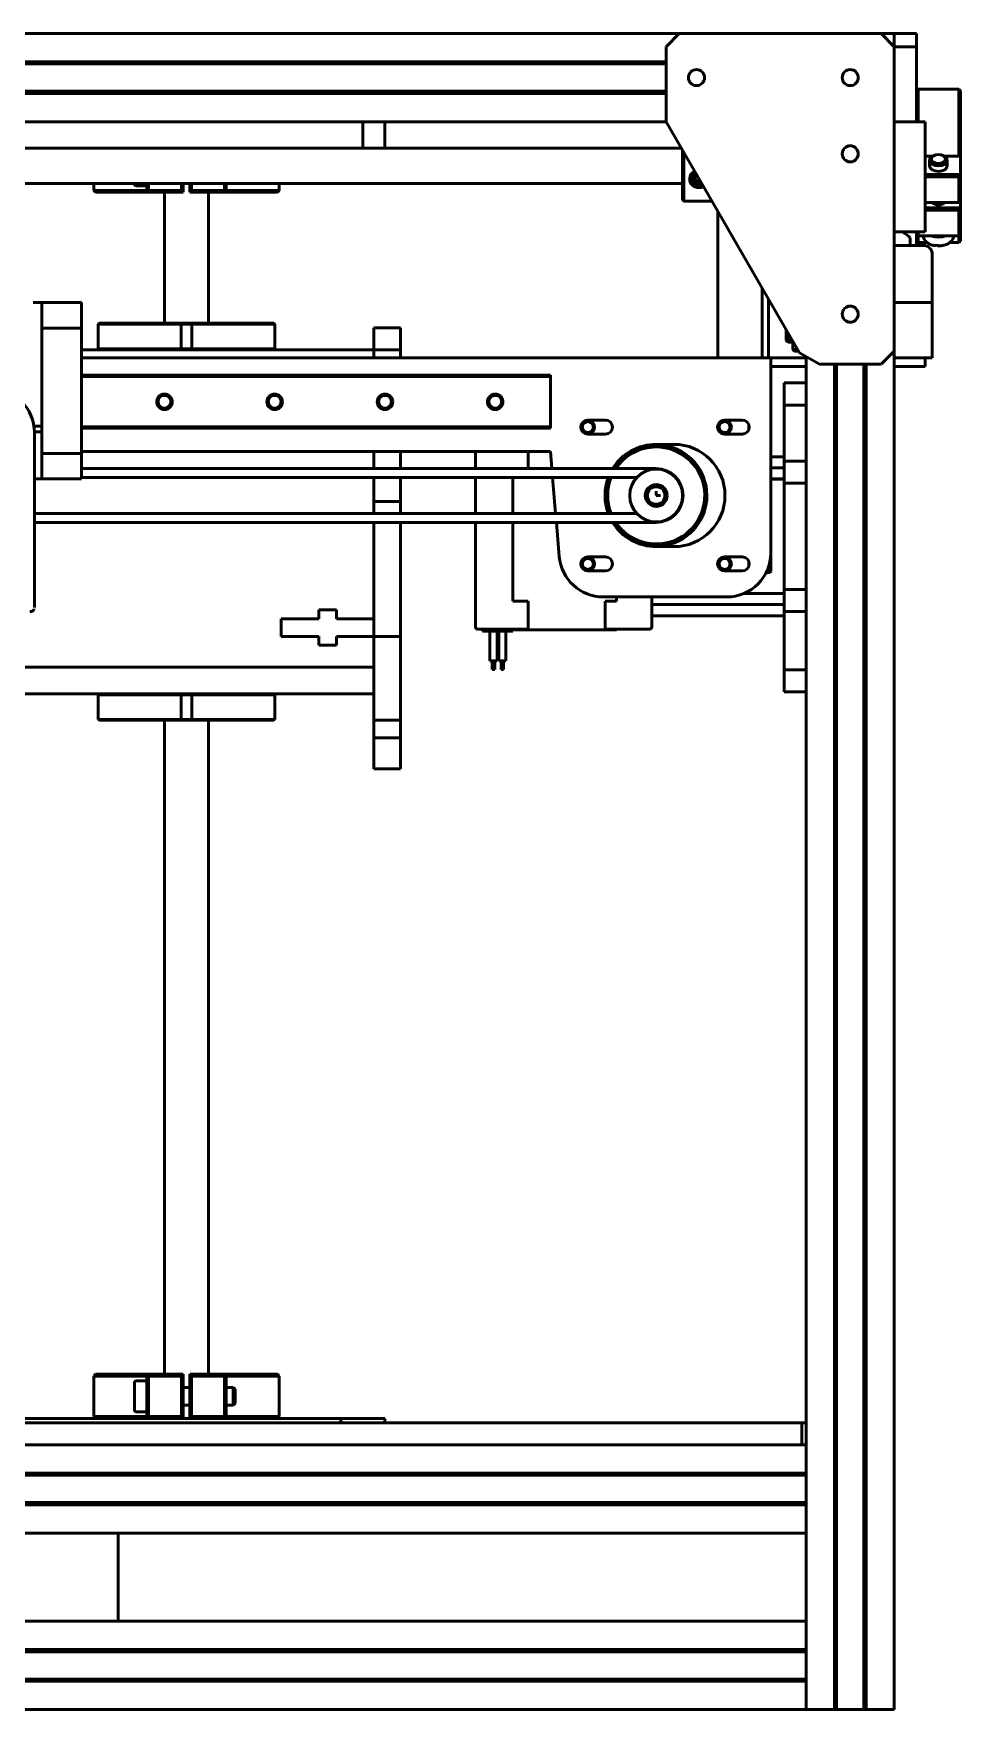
# Model space of a CAD drawing. Header units: millimetres. Extents: x -1615 to 4166, y 5 to 3174.
# Drawn here: x -270 to -129.9, y 2323.9 to 2577.2 of the extents above; entities that cross this region are included whole.
import ezdxf

# ---------------------------------------------------------------- set-up
doc = ezdxf.new("R2010")
doc.units = ezdxf.units.MM
doc.header["$LTSCALE"] = 0.25
doc.layers.add('Net dam', color=7, linetype='Continuous', lineweight=50)

msp = doc.modelspace()

# ---------------------------------------------------------------- linework, layer by layer
at = {"layer": 'Net dam'}
for p, q in [((-172.422, 2577.228), (-411.416, 2577.228)), ((-172.422, 2577.228), (-174.422, 2575.228)), ((-172.422, 2577.228), (-141.919, 2577.228)), ((-139.919, 2575.228), (-141.919, 2577.228)), ((-139.919, 2577.228), (-141.919, 2577.228)), ((-139.919, 2577.228), (-136.586, 2577.228)), ((-139.919, 2577.228), (-139.919, 2576.228)), ((-136.586, 2577.228), (-136.586, 2575.228)), ((-174.422, 2563.895), (-174.422, 2575.228)), ((-139.919, 2576.228), (-139.919, 2575.228)), ((-139.919, 2575.228), (-139.919, 2529.228)), ((-136.586, 2575.228), (-139.919, 2575.228)), ((-136.586, 2575.228), (-136.586, 2563.895)), ((-174.422, 2572.962), (-409.416, 2572.962)), ((-174.422, 2572.628), (-409.416, 2572.628)), ((-136.319, 2568.817), (-136.586, 2568.55)), ((-130.186, 2568.817), (-136.319, 2568.817)), ((-136.319, 2568.817), (-136.319, 2564.263)), ((-129.919, 2568.55), (-130.186, 2568.817)), ((-130.186, 2564.263), (-130.186, 2568.817)), ((-174.422, 2568.495), (-409.416, 2568.495)), ((-174.422, 2568.162), (-409.416, 2568.162)), ((-129.919, 2568.55), (-129.919, 2564.361)), ((-174.422, 2563.895), (-409.416, 2563.895)), ((-220.252, 2559.895), (-220.252, 2563.895)), ((-216.919, 2563.895), (-216.919, 2559.895)), ((-154.252, 2528.96), (-174.422, 2563.895)), ((-139.919, 2563.895), (-135.252, 2563.895)), ((-136.319, 2564.263), (-136.319, 2563.895)), ((-135.252, 2563.895), (-135.252, 2547.228)), ((-130.186, 2558.706), (-130.186, 2564.263)), ((-129.919, 2564.361), (-129.919, 2558.883)), ((-172.112, 2559.895), (-411.725, 2559.895)), ((-252.652, 2559.895), (-331.186, 2559.895)), ((-252.652, 2559.895), (-247.419, 2559.895)), ((-246.419, 2559.895), (-247.419, 2559.895)), ((-246.419, 2559.895), (-241.186, 2559.895)), ((-220.252, 2559.895), (-241.186, 2559.895)), ((-216.919, 2559.895), (-220.252, 2559.895)), ((-171.919, 2559.56), (-171.919, 2552.062)), ((-171.752, 2559.271), (-171.752, 2551.895)), ((-134.109, 2558.706), (-135.252, 2558.706)), ((-133.869, 2558.816), (-134.019, 2558.75)), ((-132.486, 2558.75), (-132.635, 2558.816)), ((-130.186, 2558.706), (-132.395, 2558.706)), ((-129.919, 2558.883), (-130.186, 2558.706)), ((-129.919, 2555.92), (-129.919, 2558.883)), ((-134.586, 2558.059), (-134.586, 2557.228)), ((-131.919, 2557.228), (-131.919, 2558.059)), ((-414.805, 2554.562), (-171.919, 2554.562)), ((-260.919, 2554.562), (-260.919, 2553.495)), ((-254.786, 2554.495), (-254.786, 2554.562)), ((-254.519, 2554.228), (-252.919, 2554.228)), ((-252.919, 2553.228), (-252.919, 2554.562)), ((-252.652, 2554.562), (-252.652, 2553.495)), ((-247.686, 2553.495), (-247.686, 2554.562)), ((-247.419, 2554.562), (-247.419, 2553.228)), ((-246.419, 2553.228), (-246.419, 2554.562)), ((-246.152, 2554.562), (-246.152, 2553.495)), ((-241.186, 2553.495), (-241.186, 2554.562)), ((-240.919, 2554.562), (-240.919, 2553.228)), ((-232.919, 2553.495), (-232.919, 2554.562)), ((-170.442, 2554.911), (-170.292, 2554.684)), ((-170.094, 2555.356), (-169.996, 2555.2)), ((-169.996, 2555.2), (-169.804, 2554.892)), ((-169.804, 2555.806), (-169.763, 2555.826)), ((-169.804, 2554.892), (-169.804, 2554.573)), ((-169.804, 2554.892), (-169.419, 2554.892)), ((-169.64, 2554.26), (-169.359, 2554.205)), ((-169.419, 2554.892), (-169.224, 2554.892)), ((-168.813, 2554.179), (-168.906, 2554.124)), ((-135.252, 2555.92), (-129.919, 2555.92)), ((-130.186, 2555.544), (-135.252, 2555.544)), ((-130.186, 2555.544), (-129.919, 2555.92)), ((-130.186, 2551.7), (-130.186, 2555.544)), ((-129.919, 2555.92), (-129.919, 2551.663)), ((-260.919, 2553.495), (-260.652, 2553.228)), ((-260.919, 2553.495), (-258.605, 2553.495)), ((-258.523, 2553.228), (-260.652, 2553.228)), ((-258.605, 2553.495), (-252.919, 2553.495)), ((-252.919, 2553.228), (-258.523, 2553.228)), ((-252.919, 2553.228), (-252.652, 2553.495)), ((-247.419, 2553.228), (-252.919, 2553.228)), ((-252.652, 2553.495), (-247.686, 2553.495)), ((-250.252, 2553.228), (-250.252, 2533.425)), ((-247.419, 2553.228), (-247.686, 2553.495)), ((-246.419, 2553.228), (-246.152, 2553.495)), ((-240.919, 2553.228), (-246.419, 2553.228)), ((-246.152, 2553.495), (-241.186, 2553.495)), ((-243.586, 2533.425), (-243.586, 2553.228)), ((-241.186, 2553.495), (-240.919, 2553.228)), ((-240.919, 2553.495), (-235.233, 2553.495)), ((-235.314, 2553.228), (-240.919, 2553.228)), ((-233.186, 2553.228), (-235.314, 2553.228)), ((-235.233, 2553.495), (-232.919, 2553.495)), ((-233.186, 2553.228), (-232.919, 2553.495)), ((-171.919, 2552.062), (-171.752, 2551.895)), ((-171.752, 2551.895), (-167.494, 2551.895)), ((-135.252, 2551.7), (-130.186, 2551.7)), ((-129.919, 2551.663), (-135.252, 2551.663)), ((-129.919, 2551.663), (-130.186, 2551.7)), ((-129.919, 2550.889), (-129.919, 2551.663)), ((-166.586, 2550.322), (-166.586, 2528.228)), ((-135.252, 2550.889), (-129.919, 2550.889)), ((-130.186, 2550.514), (-135.252, 2550.514)), ((-129.919, 2550.889), (-130.186, 2550.514)), ((-130.186, 2546.67), (-130.186, 2550.514)), ((-129.919, 2550.889), (-129.919, 2546.632)), ((-135.252, 2547.228), (-139.919, 2547.228)), ((-136.586, 2546.838), (-136.586, 2547.228)), ((-136.319, 2546.67), (-136.586, 2546.838)), ((-136.319, 2546.632), (-136.586, 2546.838)), ((-136.586, 2546.838), (-136.586, 2545.196)), ((-136.319, 2547.228), (-136.319, 2546.67)), ((-136.319, 2546.67), (-130.186, 2546.67)), ((-136.319, 2546.632), (-136.319, 2546.67)), ((-129.919, 2546.632), (-136.319, 2546.632)), ((-136.319, 2546.632), (-136.319, 2546.174)), ((-136.319, 2546.174), (-136.319, 2545.639)), ((-129.919, 2546.632), (-130.186, 2546.67)), ((-130.186, 2546.174), (-130.186, 2546.632)), ((-130.186, 2545.639), (-130.186, 2546.174)), ((-129.919, 2546.632), (-129.919, 2546.398)), ((-129.919, 2546.398), (-129.919, 2545.906)), ((-139.919, 2545.196), (-135.522, 2545.196)), ((-137.522, 2545.196), (-137.522, 2545.41)), ((-136.586, 2545.906), (-136.319, 2545.639)), ((-136.319, 2545.639), (-134.951, 2545.639)), ((-134.188, 2543.863), (-134.188, 2536.562)), ((-133.252, 2545.187), (-133.874, 2545.248)), ((-131.546, 2545.639), (-130.186, 2545.639)), ((-130.186, 2545.639), (-129.919, 2545.906)), ((-159.919, 2538.775), (-159.919, 2528.228)), ((-268.772, 2536.562), (-270.105, 2536.562)), ((-262.772, 2536.562), (-268.772, 2536.562)), ((-268.772, 2533.895), (-268.772, 2536.562)), ((-262.772, 2532.713), (-262.772, 2536.562)), ((-158.919, 2536.562), (-158.919, 2537.043)), ((-158.919, 2536.562), (-158.641, 2536.562)), ((-158.919, 2528.228), (-158.919, 2536.562)), ((-139.919, 2536.562), (-134.855, 2536.562)), ((-134.855, 2536.562), (-134.188, 2536.562)), ((-134.188, 2536.562), (-134.188, 2528.228)), ((-268.772, 2533.562), (-268.772, 2533.895)), ((-268.772, 2517.901), (-268.772, 2533.562)), ((-260.119, 2533.425), (-260.252, 2533.291)), ((-260.119, 2533.425), (-247.673, 2533.425)), ((-247.673, 2533.425), (-247.728, 2533.291)), ((-247.673, 2533.425), (-246.165, 2533.425)), ((-246.11, 2533.291), (-246.165, 2533.425)), ((-246.165, 2533.425), (-233.719, 2533.425)), ((-233.586, 2533.291), (-233.719, 2533.425)), ((-268.772, 2532.713), (-262.772, 2532.713)), ((-262.772, 2531.024), (-262.772, 2532.713)), ((-262.772, 2531.024), (-262.772, 2530.174)), ((-260.252, 2529.558), (-260.252, 2533.291)), ((-247.728, 2533.291), (-260.252, 2533.291)), ((-247.728, 2529.558), (-247.728, 2533.291)), ((-246.11, 2533.291), (-247.728, 2533.291)), ((-246.11, 2529.558), (-246.11, 2533.291)), ((-233.586, 2533.291), (-246.11, 2533.291)), ((-233.586, 2529.558), (-233.586, 2533.291)), ((-214.586, 2532.758), (-218.586, 2532.758)), ((-218.586, 2529.425), (-218.586, 2532.758)), ((-214.586, 2532.758), (-214.586, 2529.425)), ((-156.252, 2530.828), (-156.252, 2532.424)), ((-156.252, 2530.828), (-155.986, 2530.562)), ((-155.986, 2530.828), (-156.252, 2530.828)), ((-155.986, 2531.963), (-155.986, 2530.828)), ((-155.986, 2530.828), (-155.331, 2530.828)), ((-155.986, 2530.828), (-155.986, 2530.562)), ((-262.772, 2516.283), (-262.772, 2530.174)), ((-262.772, 2529.425), (-219.919, 2529.425)), ((-260.119, 2529.425), (-260.252, 2529.558)), ((-260.252, 2529.558), (-247.728, 2529.558)), ((-247.728, 2529.558), (-246.11, 2529.558)), ((-247.673, 2529.425), (-247.728, 2529.558)), ((-246.11, 2529.558), (-246.165, 2529.425)), ((-246.11, 2529.558), (-233.586, 2529.558)), ((-233.586, 2529.558), (-233.719, 2529.425)), ((-219.919, 2529.425), (-218.586, 2529.425)), ((-214.586, 2529.425), (-218.586, 2529.425)), ((-218.586, 2528.228), (-218.586, 2529.425)), ((-214.586, 2529.425), (-214.586, 2528.228)), ((-155.177, 2530.562), (-155.986, 2530.562)), ((-155.252, 2530.562), (-155.252, 2529.488)), ((-155.252, 2529.488), (-154.992, 2529.228)), ((-155.252, 2529.488), (-154.557, 2529.488)), ((-154.407, 2529.228), (-154.992, 2529.228)), ((-154.252, 2528.96), (-151.252, 2527.228)), ((-153.252, 2528.383), (-153.252, 2363.895)), ((-141.919, 2527.228), (-139.919, 2529.228)), ((-139.919, 2529.228), (-139.919, 2323.895)), ((-262.772, 2528.228), (-158.919, 2528.228)), ((-158.586, 2528.228), (-158.919, 2528.228)), ((-158.586, 2526.895), (-158.586, 2528.228)), ((-158.586, 2528.228), (-153.252, 2528.228)), ((-158.586, 2526.895), (-153.252, 2526.895)), ((-158.586, 2498.73), (-158.586, 2526.895)), ((-158.252, 2528.228), (-153.252, 2528.228)), ((-141.919, 2527.228), (-151.252, 2527.228)), ((-148.986, 2527.228), (-148.986, 2323.895)), ((-148.652, 2527.228), (-148.652, 2323.895)), ((-144.519, 2527.228), (-144.519, 2323.895)), ((-144.186, 2527.228), (-144.186, 2323.895)), ((-139.919, 2528.228), (-134.855, 2528.228)), ((-139.919, 2528.228), (-135.252, 2528.228)), ((-139.919, 2526.895), (-135.252, 2526.895)), ((-135.252, 2526.895), (-135.252, 2528.228)), ((-134.188, 2528.228), (-134.855, 2528.228)), ((-262.772, 2525.562), (-191.919, 2525.562)), ((-191.919, 2525.362), (-262.772, 2525.362)), ((-191.919, 2525.562), (-191.919, 2525.362)), ((-191.919, 2525.362), (-191.919, 2517.762)), ((-156.586, 2524.402), (-153.252, 2524.402)), ((-156.586, 2521.069), (-156.586, 2524.402)), ((-153.252, 2521.069), (-156.586, 2521.069)), ((-156.586, 2512.572), (-156.586, 2521.069)), ((-186.252, 2518.797), (-183.586, 2518.797)), ((-162.919, 2518.797), (-165.586, 2518.797)), ((-269.988, 2517.901), (-268.772, 2517.901)), ((-268.772, 2517.003), (-269.913, 2517.003)), ((-269.912, 2516.895), (-269.912, 2500.416)), ((-268.772, 2517.988), (-268.772, 2517.003)), ((-268.772, 2512.895), (-268.772, 2517.003)), ((-262.772, 2517.762), (-191.919, 2517.762)), ((-191.919, 2517.562), (-262.772, 2517.562)), ((-262.772, 2516.283), (-262.772, 2515.432)), ((-191.919, 2517.762), (-191.919, 2517.562)), ((-186.252, 2516.664), (-183.586, 2516.664)), ((-162.919, 2516.664), (-165.586, 2516.664)), ((-161.919, 2518.102), (-161.919, 2517.359)), ((-161.899, 2517.419), (-161.919, 2517.419)), ((-268.772, 2513.743), (-262.772, 2513.743)), ((-262.772, 2513.743), (-262.772, 2515.432)), ((-262.772, 2514.064), (-191.919, 2514.064)), ((-262.772, 2509.895), (-262.772, 2513.743)), ((-218.586, 2511.458), (-218.586, 2514.064)), ((-214.586, 2514.064), (-214.586, 2511.458)), ((-203.252, 2512.827), (-203.252, 2514.064)), ((-195.252, 2513.062), (-195.252, 2514.064)), ((-191.697, 2511.458), (-191.919, 2514.064)), ((-173.252, 2515.13), (-175.919, 2515.13)), ((-158.586, 2513.225), (-156.586, 2513.225)), ((-268.772, 2512.895), (-268.772, 2512.562)), ((-268.772, 2509.895), (-268.772, 2512.562)), ((-262.772, 2511.458), (-175.919, 2511.458)), ((-203.252, 2512.12), (-203.252, 2512.827)), ((-203.252, 2511.458), (-203.252, 2512.12)), ((-195.252, 2513.062), (-195.252, 2512.12)), ((-195.252, 2511.458), (-195.252, 2512.12)), ((-158.586, 2511.58), (-156.586, 2511.58)), ((-156.586, 2509.239), (-156.586, 2512.572)), ((-156.586, 2512.572), (-153.252, 2512.572)), ((-269.912, 2509.895), (-268.772, 2509.895)), ((-268.772, 2509.895), (-262.772, 2509.895)), ((-262.772, 2510.125), (-178.844, 2510.125)), ((-218.586, 2506.495), (-218.586, 2510.125)), ((-214.586, 2510.125), (-214.586, 2506.495)), ((-203.252, 2504.669), (-203.252, 2510.125)), ((-197.586, 2509.96), (-197.586, 2510.125)), ((-197.586, 2509.96), (-197.586, 2504.669)), ((-191.117, 2504.669), (-191.583, 2510.125)), ((-175.919, 2507.397), (-175.919, 2508.064)), ((-172.617, 2509.654), (-172.617, 2509.655)), ((-158.586, 2509.893), (-156.586, 2509.893)), ((-158.586, 2509.852), (-156.586, 2509.852)), ((-153.252, 2509.239), (-156.586, 2509.239)), ((-156.586, 2493.172), (-156.586, 2509.239)), ((-218.586, 2506.495), (-218.586, 2504.669)), ((-214.586, 2506.495), (-218.586, 2506.495)), ((-214.586, 2506.495), (-214.586, 2504.669)), ((-175.919, 2507.397), (-175.252, 2507.397)), ((-178.844, 2504.669), (-269.912, 2504.669)), ((-175.919, 2503.336), (-269.912, 2503.336)), ((-218.586, 2503.336), (-218.586, 2491.113)), ((-214.586, 2503.336), (-214.586, 2491.113)), ((-203.252, 2490.291), (-203.252, 2503.336)), ((-197.586, 2503.336), (-197.586, 2492.451)), ((-190.561, 2498.163), (-191.003, 2503.336)), ((-186.252, 2498.13), (-183.586, 2498.13)), ((-173.252, 2499.664), (-175.919, 2499.664)), ((-162.919, 2498.13), (-165.586, 2498.13)), ((-158.586, 2495.902), (-158.586, 2498.73)), ((-269.912, 2496.174), (-269.912, 2492.232)), ((-186.252, 2495.997), (-183.586, 2495.997)), ((-162.919, 2495.997), (-165.586, 2495.997)), ((-161.919, 2497.435), (-161.919, 2496.693)), ((-159.26, 2495.809), (-159.24, 2495.735)), ((-159.24, 2495.735), (-159.24, 2495.849)), ((-159.24, 2495.735), (-158.752, 2495.735)), ((-158.752, 2495.735), (-158.752, 2497.249)), ((-158.752, 2495.735), (-158.586, 2495.902)), ((-156.586, 2493.172), (-153.252, 2493.172)), ((-156.586, 2489.839), (-156.586, 2493.172)), ((-218.586, 2491.113), (-218.586, 2486.091)), ((-214.586, 2491.113), (-214.586, 2486.091)), ((-203.252, 2489.584), (-203.252, 2490.291)), ((-197.586, 2491.728), (-197.586, 2492.451)), ((-197.586, 2491.445), (-197.586, 2491.728)), ((-195.252, 2491.445), (-197.586, 2491.445)), ((-195.252, 2490.291), (-195.252, 2491.445)), ((-195.252, 2490.291), (-195.252, 2489.348)), ((-165.252, 2492.064), (-183.919, 2492.064)), ((-183.652, 2490.291), (-183.652, 2491.445)), ((-183.652, 2491.445), (-181.919, 2491.445)), ((-183.652, 2489.348), (-183.652, 2490.291)), ((-181.919, 2492.064), (-181.919, 2491.728)), ((-181.919, 2491.445), (-181.919, 2491.728)), ((-176.586, 2492.064), (-176.586, 2490.291)), ((-176.586, 2490.913), (-156.586, 2490.913)), ((-176.586, 2490.291), (-176.586, 2489.584)), ((-162.731, 2492.559), (-156.586, 2492.559)), ((-269.963, 2490.227), (-269.957, 2490.242)), ((-232.586, 2488.758), (-226.919, 2488.758)), ((-232.586, 2486.091), (-232.586, 2488.758)), ((-226.919, 2488.758), (-226.919, 2490.091)), ((-226.919, 2490.091), (-224.252, 2490.091)), ((-224.252, 2490.091), (-224.252, 2488.758)), ((-224.252, 2488.758), (-218.586, 2488.758)), ((-203.252, 2487.832), (-203.252, 2489.584)), ((-203.252, 2487.539), (-203.252, 2487.832)), ((-195.252, 2489.348), (-195.252, 2487.596)), ((-183.652, 2489.348), (-183.652, 2487.596)), ((-176.586, 2489.584), (-176.586, 2487.832)), ((-176.586, 2489.226), (-156.586, 2489.226)), ((-176.586, 2489.185), (-156.586, 2489.185)), ((-176.586, 2487.832), (-176.586, 2487.539)), ((-153.252, 2489.839), (-156.586, 2489.839)), ((-156.586, 2481.069), (-156.586, 2489.839)), ((-226.919, 2486.091), (-232.586, 2486.091)), ((-226.919, 2484.758), (-226.919, 2486.091)), ((-218.586, 2486.091), (-224.252, 2486.091)), ((-224.252, 2486.091), (-224.252, 2484.758)), ((-214.586, 2486.091), (-218.586, 2486.091)), ((-218.586, 2486.091), (-218.586, 2482.091)), ((-214.586, 2486.091), (-214.586, 2482.091)), ((-195.252, 2487.205), (-202.919, 2487.205)), ((-202.166, 2487.205), (-202.166, 2486.872)), ((-202.166, 2486.872), (-197.586, 2486.872)), ((-201.051, 2486.872), (-201.051, 2482.405)), ((-199.974, 2482.405), (-199.974, 2486.872)), ((-199.717, 2486.872), (-199.717, 2482.405)), ((-198.641, 2482.405), (-198.641, 2486.872)), ((-197.586, 2487.105), (-197.586, 2487.205)), ((-197.586, 2487.105), (-197.586, 2486.872)), ((-181.919, 2487.105), (-197.586, 2487.105)), ((-195.252, 2487.596), (-195.252, 2487.205)), ((-183.652, 2487.205), (-183.652, 2487.596)), ((-176.919, 2487.205), (-183.652, 2487.205)), ((-181.919, 2487.205), (-181.919, 2487.105)), ((-224.252, 2484.758), (-226.919, 2484.758)), ((-363.919, 2481.425), (-219.919, 2481.425)), ((-219.919, 2481.425), (-218.586, 2481.425)), ((-218.586, 2482.091), (-218.586, 2473.425)), ((-214.586, 2482.091), (-214.586, 2473.425)), ((-199.974, 2482.405), (-201.051, 2482.405)), ((-200.699, 2482.405), (-200.699, 2481.072)), ((-200.326, 2481.072), (-200.699, 2481.072)), ((-200.326, 2481.072), (-200.326, 2482.405)), ((-198.641, 2482.405), (-199.717, 2482.405)), ((-199.365, 2482.405), (-199.365, 2481.072)), ((-198.993, 2481.072), (-199.365, 2481.072)), ((-198.993, 2481.072), (-198.993, 2482.405)), ((-156.586, 2481.069), (-153.252, 2481.069)), ((-156.586, 2477.735), (-156.586, 2481.069)), ((-153.252, 2477.735), (-156.586, 2477.735)), ((-363.919, 2477.425), (-219.919, 2477.425)), ((-260.119, 2477.425), (-260.252, 2477.291)), ((-247.728, 2477.291), (-260.252, 2477.291)), ((-260.252, 2477.291), (-260.252, 2473.558)), ((-247.673, 2477.425), (-247.728, 2477.291)), ((-247.728, 2477.291), (-247.728, 2473.558)), ((-246.11, 2477.291), (-247.728, 2477.291)), ((-246.11, 2477.291), (-246.165, 2477.425)), ((-246.11, 2477.291), (-246.11, 2473.558)), ((-233.586, 2477.291), (-246.11, 2477.291)), ((-233.586, 2477.291), (-233.719, 2477.425)), ((-233.586, 2477.291), (-233.586, 2473.558)), ((-218.586, 2477.425), (-219.919, 2477.425)), ((-260.119, 2473.425), (-260.252, 2473.558)), ((-260.252, 2473.558), (-247.728, 2473.558)), ((-247.673, 2473.425), (-260.119, 2473.425)), ((-250.252, 2473.425), (-250.252, 2374.562)), ((-247.673, 2473.425), (-247.728, 2473.558)), ((-247.728, 2473.558), (-246.11, 2473.558)), ((-246.165, 2473.425), (-247.673, 2473.425)), ((-246.11, 2473.558), (-246.165, 2473.425)), ((-233.719, 2473.425), (-246.165, 2473.425)), ((-246.11, 2473.558), (-233.586, 2473.558)), ((-243.586, 2374.562), (-243.586, 2473.425)), ((-233.586, 2473.558), (-233.719, 2473.425)), ((-214.586, 2473.425), (-218.586, 2473.425)), ((-218.586, 2473.425), (-218.586, 2470.758)), ((-214.586, 2473.425), (-214.586, 2470.758)), ((-214.586, 2470.758), (-218.586, 2470.758)), ((-218.586, 2470.758), (-218.586, 2466.091)), ((-214.586, 2470.758), (-214.586, 2466.091)), ((-214.586, 2466.091), (-218.586, 2466.091)), ((-260.652, 2374.562), (-260.919, 2374.295)), ((-260.919, 2374.295), (-260.919, 2368.162)), ((-258.605, 2374.295), (-260.919, 2374.295)), ((-260.652, 2374.562), (-258.523, 2374.562)), ((-252.919, 2374.295), (-258.605, 2374.295)), ((-258.523, 2374.562), (-252.652, 2374.562)), ((-252.919, 2374.295), (-252.652, 2374.562)), ((-252.919, 2372.311), (-252.919, 2374.295)), ((-252.919, 2374.295), (-252.652, 2374.295)), ((-252.652, 2374.295), (-252.652, 2374.562)), ((-252.652, 2374.562), (-247.419, 2374.562)), ((-252.652, 2374.295), (-252.652, 2368.162)), ((-247.686, 2374.295), (-252.652, 2374.295)), ((-247.686, 2374.295), (-247.419, 2374.562)), ((-247.686, 2368.162), (-247.686, 2374.295)), ((-247.419, 2374.562), (-247.419, 2367.895)), ((-246.419, 2374.562), (-241.186, 2374.562)), ((-246.419, 2374.562), (-246.152, 2374.295)), ((-246.419, 2367.895), (-246.419, 2374.562)), ((-241.186, 2374.295), (-246.152, 2374.295)), ((-246.152, 2374.295), (-246.152, 2368.162)), ((-241.186, 2374.562), (-241.186, 2374.295)), ((-241.186, 2374.562), (-240.919, 2374.295)), ((-241.186, 2374.562), (-235.314, 2374.562)), ((-241.186, 2368.162), (-241.186, 2374.295)), ((-241.186, 2374.295), (-240.919, 2374.295)), ((-240.919, 2374.295), (-240.919, 2367.895)), ((-235.233, 2374.295), (-240.919, 2374.295)), ((-235.314, 2374.562), (-233.186, 2374.562)), ((-232.919, 2374.295), (-235.233, 2374.295)), ((-232.919, 2374.295), (-233.186, 2374.562)), ((-232.919, 2368.162), (-232.919, 2374.295)), ((-254.786, 2371.228), (-254.786, 2373.295)), ((-254.786, 2369.162), (-254.786, 2371.228)), ((-252.919, 2373.562), (-254.519, 2373.562)), ((-252.919, 2372.311), (-252.919, 2370.145)), ((-246.419, 2372.562), (-247.419, 2372.562)), ((-239.846, 2372.562), (-240.919, 2372.562)), ((-239.586, 2372.302), (-239.846, 2372.562)), ((-239.846, 2369.895), (-239.846, 2372.562)), ((-239.586, 2372.302), (-239.586, 2370.155)), ((-254.519, 2368.895), (-252.919, 2368.895)), ((-252.919, 2367.895), (-252.919, 2370.145)), ((-247.419, 2369.895), (-246.419, 2369.895)), ((-240.919, 2369.895), (-239.846, 2369.895)), ((-239.846, 2369.895), (-239.586, 2370.155)), ((-153.919, 2367.228), (-429.919, 2367.228)), ((-223.586, 2367.895), (-360.252, 2367.895)), ((-260.919, 2368.162), (-260.652, 2367.895)), ((-260.919, 2368.162), (-258.605, 2368.162)), ((-258.605, 2368.162), (-252.919, 2368.162)), ((-252.919, 2367.895), (-252.652, 2368.162)), ((-252.652, 2368.162), (-247.686, 2368.162)), ((-247.419, 2367.895), (-247.686, 2368.162)), ((-246.419, 2367.895), (-246.152, 2368.162)), ((-246.152, 2368.162), (-241.186, 2368.162)), ((-241.186, 2368.162), (-240.919, 2367.895)), ((-240.919, 2368.162), (-235.233, 2368.162)), ((-235.233, 2368.162), (-232.919, 2368.162)), ((-233.186, 2367.895), (-232.919, 2368.162)), ((-223.586, 2367.228), (-223.586, 2367.895)), ((-223.586, 2367.895), (-216.919, 2367.895)), ((-216.919, 2367.895), (-216.919, 2367.228)), ((-153.919, 2363.895), (-153.919, 2367.228)), ((-153.919, 2367.228), (-153.252, 2367.228)), ((-153.919, 2363.895), (-429.919, 2363.895)), ((-153.919, 2363.895), (-153.252, 2363.895)), ((-153.252, 2363.895), (-153.252, 2362.895)), ((-153.252, 2362.895), (-153.252, 2359.762)), ((-430.586, 2359.628), (-153.252, 2359.628)), ((-430.586, 2359.295), (-153.252, 2359.295)), ((-153.252, 2359.762), (-153.252, 2359.628)), ((-153.252, 2359.628), (-153.252, 2359.495)), ((-153.252, 2359.495), (-153.252, 2359.428)), ((-153.252, 2359.428), (-153.252, 2359.295)), ((-153.252, 2359.295), (-153.252, 2355.162)), ((-430.586, 2355.162), (-153.252, 2355.162)), ((-430.586, 2354.828), (-153.252, 2354.828)), ((-153.252, 2355.162), (-153.252, 2355.028)), ((-153.252, 2355.028), (-153.252, 2354.962)), ((-153.252, 2354.962), (-153.252, 2354.828)), ((-153.252, 2354.828), (-153.252, 2354.695)), ((-153.252, 2354.695), (-153.252, 2351.562)), ((-153.252, 2351.562), (-153.252, 2350.562)), ((-430.586, 2350.562), (-153.252, 2350.562)), ((-257.252, 2337.228), (-257.252, 2350.562)), ((-153.252, 2350.562), (-153.252, 2337.228)), ((-153.252, 2337.228), (-430.586, 2337.228)), ((-153.252, 2337.228), (-153.252, 2336.228)), ((-153.252, 2336.228), (-153.252, 2333.095)), ((-153.252, 2332.962), (-430.586, 2332.962)), ((-153.252, 2332.628), (-430.586, 2332.628)), ((-153.252, 2333.095), (-153.252, 2332.962)), ((-153.252, 2332.962), (-153.252, 2332.828)), ((-153.252, 2332.828), (-153.252, 2332.762)), ((-153.252, 2332.762), (-153.252, 2332.628)), ((-153.252, 2332.628), (-153.252, 2328.495)), ((-153.252, 2328.495), (-430.586, 2328.495)), ((-153.252, 2328.162), (-430.586, 2328.162)), ((-153.252, 2328.495), (-153.252, 2328.362)), ((-153.252, 2328.362), (-153.252, 2328.295)), ((-153.252, 2328.295), (-153.252, 2328.162)), ((-153.252, 2328.162), (-153.252, 2328.028)), ((-153.252, 2328.028), (-153.252, 2324.895)), ((-153.252, 2323.895), (-430.586, 2323.895)), ((-153.252, 2324.895), (-153.252, 2323.895)), ((-152.252, 2323.895), (-153.252, 2323.895)), ((-149.119, 2323.895), (-152.252, 2323.895)), ((-148.986, 2323.895), (-149.119, 2323.895)), ((-148.852, 2323.895), (-148.986, 2323.895)), ((-148.786, 2323.895), (-148.852, 2323.895)), ((-148.652, 2323.895), (-148.786, 2323.895)), ((-147.926, 2323.895), (-148.652, 2323.895)), ((-145.245, 2323.895), (-147.926, 2323.895)), ((-144.519, 2323.895), (-145.245, 2323.895)), ((-144.386, 2323.895), (-144.519, 2323.895)), ((-144.319, 2323.895), (-144.386, 2323.895)), ((-144.186, 2323.895), (-144.319, 2323.895)), ((-144.052, 2323.895), (-144.186, 2323.895)), ((-140.919, 2323.895), (-144.052, 2323.895)), ((-139.919, 2323.895), (-140.919, 2323.895))]:
    msp.add_line(p, q, dxfattribs=at)
at = {"layer": 'Net dam', "flags": 128}
for points in [[(-132.486, 2558.75), (-132.309, 2558.656), (-132.02, 2558.382), (-131.919, 2558.059), (-132.02, 2557.736), (-132.309, 2557.462), (-132.742, 2557.279), (-133.252, 2557.215), (-133.763, 2557.279), (-134.195, 2557.462), (-134.484, 2557.736), (-134.586, 2558.059), (-134.484, 2558.382), (-134.195, 2558.656), (-134.019, 2558.75)], [(-133.252, 2558.94), (-133.663, 2558.888), (-134.011, 2558.741), (-134.244, 2558.52), (-134.326, 2558.26), (-134.244, 2558), (-134.011, 2557.78), (-133.663, 2557.632), (-133.252, 2557.581), (-132.842, 2557.632), (-132.493, 2557.78), (-132.261, 2558), (-132.179, 2558.26), (-132.261, 2558.52), (-132.493, 2558.741), (-132.842, 2558.888), (-133.252, 2558.94)], [(-134.586, 2557.228), (-134.484, 2556.905), (-134.195, 2556.631), (-133.763, 2556.448), (-133.252, 2556.384), (-132.742, 2556.448), (-132.309, 2556.631), (-132.02, 2556.905), (-131.919, 2557.228)], [(-168.899, 2554.329), (-168.938, 2554.31), (-169.359, 2554.205)], [(-269.912, 2500.416), (-269.912, 2499.828), (-269.912, 2499.246), (-269.912, 2498.674), (-269.912, 2498.12), (-269.912, 2497.588), (-269.912, 2497.083), (-269.912, 2496.61), (-269.912, 2496.174)], [(-269.912, 2492.232), (-269.912, 2491.837), (-269.912, 2491.486), (-269.912, 2491.183), (-269.912, 2490.932), (-269.912, 2490.733), (-269.912, 2490.59), (-269.913, 2490.504), (-269.913, 2490.475)]]:
    msp.add_lwpolyline(points, dxfattribs=at)
at = {"layer": 'Net dam'}
for centre, radius in [((-169.827, 2570.562), 1.212), ((-146.586, 2570.562), 1.212), ((-146.586, 2559.043), 1.212), ((-146.586, 2534.809), 1.212), ((-250.252, 2521.562), 1.167), ((-250.252, 2521.562), 0.967), ((-233.586, 2521.562), 1.167), ((-233.586, 2521.562), 0.967), ((-216.919, 2521.562), 1.167), ((-216.919, 2521.562), 0.967), ((-200.252, 2521.562), 1.167), ((-200.252, 2521.562), 0.967), ((-186.252, 2517.73), 1.033), ((-186.252, 2517.73), 0.833), ((-165.586, 2517.73), 1.033), ((-165.586, 2517.73), 0.833), ((-175.919, 2507.397), 4), ((-175.919, 2507.397), 1.667), ((-175.919, 2507.397), 1.333), ((-186.252, 2497.064), 1.033), ((-186.252, 2497.064), 0.833), ((-165.586, 2497.064), 1.033), ((-165.586, 2497.064), 0.833)]:
    msp.add_circle(centre, radius, dxfattribs=at)
for centre, radius, start, end in [((-254.519, 2554.495), 0.267, 180, 270), ((-169.513, 2555.182), 0.968, 113.7377, 196.29886), ((-169.444, 2555.273), 1.032, 214.76971, 259.09429), ((-169.485, 2555.178), 0.704, 116.95267, 179.06447), ((-169.485, 2555.201), 0.704, 180.92966, 243.0532), ((-169.5, 2555.511), 0.586, 191.09203, 212.11549), ((-169.428, 2555.569), 0.678, 213.0487, 270.78218), ((-169.419, 2555.462), 1.434, 250.15689, 290.98599), ((-169.419, 2555.301), 0.823, 242.13366, 297.86634), ((-169.418, 2555.607), 0.715, 269.95228, 284.67378), ((-133.252, 2553.105), 1.773, 234.4144, 305.5856), ((-146.586, 2536.562), 13.333, 47.17214, 53.1301), ((-134.33, 2546.8), 1.264, 187.6466, 234.64432), ((-133.252, 2550.007), 3.545, 252.20672, 287.79328), ((-132.164, 2546.796), 1.253, 306.6873, 352.46532), ((-135.522, 2543.863), 1.333, 0, 90), ((-276.579, 2516.895), 6.667, 0.00541, 89.99966), ((-186.252, 2517.73), 1.067, 90, 270), ((-183.586, 2517.73), 1.067, 270, 90), ((-165.586, 2517.73), 1.067, 90, 270), ((-162.919, 2517.73), 1.067, 270, 90), ((-175.919, 2507.397), 7.733, 90, 148.32015), ((-175.919, 2507.397), 7.667, 90, 148.01217), ((-175.919, 2507.397), 7.667, 211.98783, 90), ((-175.919, 2507.397), 7.333, 213.62935, 90), ((-175.919, 2507.397), 7.333, 90, 146.37065), ((-173.252, 2507.397), 7.733, 270, 90), ((-175.919, 2507.397), 4.061, 270, 90), ((-175.919, 2507.397), 7.733, 159.34386, 200.65614), ((-175.919, 2507.397), 7.667, 159.15592, 200.84408), ((-175.919, 2507.397), 7.333, 158.16098, 201.83902), ((-175.919, 2507.397), 7.733, 211.67985, 270), ((-183.919, 2498.73), 6.667, 184.87979, 270), ((-186.252, 2497.064), 1.067, 90, 270), ((-183.586, 2497.064), 1.067, 270, 90), ((-165.586, 2497.064), 1.067, 90, 270), ((-165.252, 2498.73), 6.667, 270, 0), ((-162.919, 2497.064), 1.067, 270, 90), ((-270.579, 2490.475), 0.667, 270, 338.09567), ((-202.919, 2487.539), 0.333, 180, 270), ((-176.919, 2487.539), 0.333, 270, 0), ((-254.519, 2373.295), 0.267, 90, 180), ((-254.519, 2369.162), 0.267, 180, 270)]:
    msp.add_arc(centre, radius, start, end, dxfattribs=at)
for points, knots in [([(-170.096, 2556.403), (-170.146, 2556.381), (-170.346, 2556.296), (-170.606, 2556.007), (-170.826, 2555.605), (-170.851, 2555.323), (-170.863, 2555.192)], [0, 0, 0, 0, 0.1048595, 0.418849, 0.7307108, 1, 1, 1, 1]), ([(-170.442, 2554.911), (-170.471, 2555.019), (-170.528, 2555.236), (-170.465, 2555.58), (-170.29, 2555.884), (-170.099, 2556.081), (-169.965, 2556.135), (-169.946, 2556.143)], [0, 0, 0, 0, 0.23284, 0.4670188, 0.7132776, 0.9594908, 1, 1, 1, 1]), ([(-170.863, 2555.192), (-170.848, 2555.048), (-170.818, 2554.76), (-170.582, 2554.392), (-170.229, 2554.115), (-169.778, 2553.953), (-169.297, 2553.93), (-168.938, 2553.979), (-168.783, 2554.068), (-168.757, 2554.083)], [0, 0, 0, 0, 0.1592891, 0.318374, 0.4815261, 0.645756, 0.8079679, 0.9682273, 1, 1, 1, 1]), ([(-170.739, 2555.293), (-170.743, 2555.261), (-170.765, 2555.088), (-170.654, 2554.775), (-170.412, 2554.414), (-170.129, 2554.207), (-169.949, 2554.132), (-169.906, 2554.114)], [0, 0, 0, 0, 0.0650367, 0.3471789, 0.6293608, 0.911644, 1, 1, 1, 1]), ([(-169.804, 2555.806), (-169.875, 2555.707), (-170.003, 2555.527), (-170.131, 2555.295), (-170.189, 2555.19)], [0, 0, 0, 0, 0.54826653, 1, 1, 1, 1]), ([(-170.189, 2555.19), (-170.118, 2555.091), (-169.989, 2554.911), (-169.862, 2554.679), (-169.804, 2554.573)], [0, 0, 0, 0, 0.5482627, 1, 1, 1, 1]), ([(-169.359, 2554.205), (-169.41, 2554.185), (-169.517, 2554.143), (-169.703, 2554.109), (-169.837, 2554.112), (-169.906, 2554.114)], [0, 0, 0, 0, 0.3096741, 0.6491798, 1, 1, 1, 1]), ([(-169.804, 2554.573), (-169.662, 2554.588), (-169.405, 2554.615), (-169.149, 2554.586), (-169.034, 2554.573)], [0, 0, 0, 0, 0.5482633, 1, 1, 1, 1]), ([(-137.522, 2546.34), (-137.522, 2546.334), (-137.522, 2546.32), (-137.522, 2546.212), (-137.522, 2546.018), (-137.522, 2545.734), (-137.522, 2545.516), (-137.522, 2545.41)], [0, 0, 0, 0, 0.1434603, 0.2863201, 0.481377, 0.7470695, 1, 1, 1, 1]), ([(-135.001, 2545.678), (-134.929, 2545.618), (-134.711, 2545.434), (-134.252, 2545.249), (-133.857, 2545.192), (-133.688, 2545.168)], [0, 0, 0, 0, 0.21778311, 0.66589792, 1, 1, 1, 1]), ([(-133.377, 2545.132), (-133.335, 2545.129), (-133.26, 2545.125), (-133.186, 2545.13), (-133.152, 2545.132)], [0, 0, 0, 0, 0.5547765, 1, 1, 1, 1]), ([(-133.152, 2545.132), (-133.062, 2545.135), (-132.782, 2545.143), (-132.52, 2545.213), (-132.343, 2545.261)], [0, 0, 0, 0, 0.3223462, 1, 1, 1, 1]), ([(-132.343, 2545.261), (-132.3, 2545.27), (-132.031, 2545.323), (-131.718, 2545.472), (-131.53, 2545.651), (-131.481, 2545.697)], [0, 0, 0, 0, 0.1235271, 0.7736287, 1, 1, 1, 1]), ([(-262.772, 2513.92), (-262.772, 2514), (-262.772, 2514.097), (-262.772, 2514.169), (-262.772, 2514.182)], [0, 0, 0, 0, 0.8305658, 1, 1, 1, 1]), ([(-177.133, 2507.947), (-177.066, 2508.095), (-176.919, 2508.42), (-176.791, 2508.704), (-176.721, 2508.858)], [0, 0, 0, 0, 0.4556778, 1, 1, 1, 1]), ([(-172.535, 2509.53), (-172.537, 2509.533), (-172.574, 2509.594), (-172.607, 2509.639), (-172.614, 2509.65), (-172.617, 2509.655)], [0, 0, 0, 0, 0.02684427, 0.62669556, 1, 1, 1, 1]), ([(-172.019, 2508.288), (-172.021, 2508.293), (-172.024, 2508.306), (-172.046, 2508.406), (-172.083, 2508.527), (-172.099, 2508.58)], [0, 0, 0, 0, 0.2913129, 0.6827128, 1, 1, 1, 1]), ([(-177.546, 2507.036), (-177.465, 2507.215), (-177.335, 2507.501), (-177.188, 2507.826), (-177.133, 2507.947)], [0, 0, 0, 0, 0.626075, 1, 1, 1, 1])]:
    msp.add_open_spline(points, degree=3, knots=knots, dxfattribs=at)

doc.saveas('drawing.dxf')
